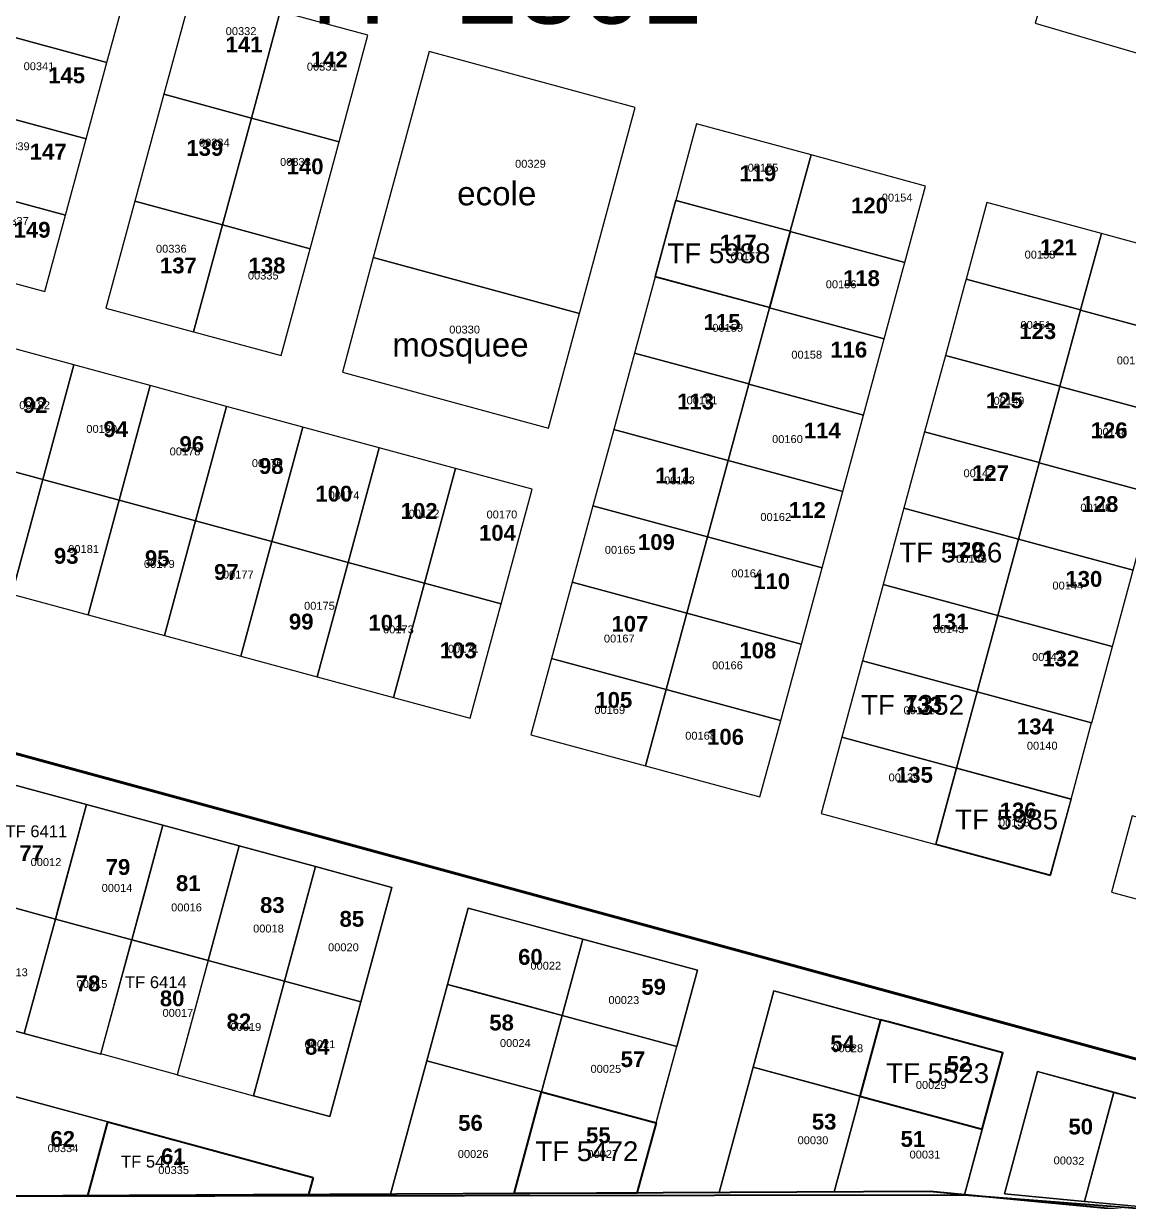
# Model space of a CAD drawing. Header units: metres. Extents: x 251686 to 255059, y 1627526 to 1631912.
# Drawn here: x 254072.4 to 254212, y 1630799.4 to 1630948.3 of the extents above; entities that cross this region are included whole.
import ezdxf
from ezdxf.enums import TextEntityAlignment as Align

# ---------------------------------------------------------------- set-up
doc = ezdxf.new("R2010")
doc.units = ezdxf.units.M
doc.header["$MEASUREMENT"] = 0
for name, color, linetype in [('limites_parcelles', 7, 'Continuous'), ('limites_sections', 7, 'Continuous'), ('limites_tf', 7, 'Continuous'), ('numero_lot', 7, 'Continuous'), ('numero_parcelle', 7, 'Continuous'), ('toponymie', 7, 'Continuous')]:
    doc.layers.add(name, color=color, linetype=linetype)
doc.layers.add('LimiteTF', color=4, linetype='Continuous', lineweight=13)
doc.layers.add('Numero_TF', color=7, linetype='Continuous', lineweight=0)
doc.styles.add('Style-Arial', font='arial.ttf')
doc.styles.add('style1', font='')
doc.styles.get('style1').set_extended_font_data('Times New Roman', bold=True)

# ---------------------------------------------------------------- blocks, each defined once
blk = doc.blocks.new('*U83')
at = {"layer": 'LimiteTF', "color": 5, "linetype": 'Continuous', "lineweight": 30}
for p, q in [((81.809994, -94.510004, 0.00005), (-40.170006, -95.130004, 0.00005)), ((130.099994, -99.110004, 0.00005), (81.809994, -94.510004, 0.00005))]:
    blk.add_line(p, q, dxfattribs=at)

msp = doc.modelspace()

# ---------------------------------------------------------------- linework, layer by layer
at = {"layer": 'limites_parcelles', "color": 7, "linetype": 'Continuous', "lineweight": 0, "ltscale": 10, "flags": 128}
for points in [[(254082.908627, 1630943.386241), (254082.909275, 1630943.386065), (254086.042059, 1630954.93222), (254071.563241, 1630958.8519), (254068.432552, 1630947.313469), (254082.908627, 1630943.386241)], [(254104.805141, 1630949.841407), (254104.806924, 1630949.847983), (254093.764095, 1630952.841724), (254090.106475, 1630939.361237), (254101.159585, 1630936.362629), (254104.805141, 1630949.841407)], [(254112.248758, 1630933.354236), (254115.896618, 1630946.841535), (254104.806924, 1630949.847983), (254104.805141, 1630949.841407), (254101.159585, 1630936.362629), (254112.248758, 1630933.354236)], [(254065.813959, 1630937.662408), (254080.290357, 1630933.735092), (254080.290682, 1630933.735004), (254082.909275, 1630943.386065), (254082.908627, 1630943.386241), (254068.432552, 1630947.313469), (254065.813959, 1630937.662408)], [(254077.672088, 1630924.083944), (254080.290682, 1630933.735004), (254080.290357, 1630933.735092), (254065.813959, 1630937.662408), (254063.195365, 1630928.011348), (254077.672088, 1630924.083944)], [(254171.891501, 1630931.691211), (254157.404704, 1630935.613051), (254154.791501, 1630925.951211), (254169.271501, 1630922.041211), (254169.272188, 1630922.041025), (254171.891501, 1630931.691211)], [(254169.267132, 1630922.022397), (254169.271501, 1630922.021211), (254183.751501, 1630918.111211), (254186.371501, 1630927.761211), (254180.378738, 1630929.383561), (254180.379784, 1630929.387416), (254171.891501, 1630931.691211), (254169.272188, 1630922.041025), (254169.267132, 1630922.022397)], [(254169.266461, 1630922.022574), (254169.271501, 1630922.041211), (254154.791501, 1630925.951211), (254154.588901, 1630925.202133), (254152.181501, 1630916.301211), (254166.661501, 1630912.391211), (254169.06386, 1630921.273494), (254169.266461, 1630922.022574)], [(254169.06386, 1630921.273494), (254166.661501, 1630912.391211), (254166.656444, 1630912.372584), (254166.661501, 1630912.371211), (254181.141501, 1630908.461211), (254183.54589, 1630917.351), (254183.751501, 1630918.111211), (254169.271501, 1630922.021211), (254169.267131, 1630922.022393), (254169.06386, 1630921.273494)], [(254205.955965, 1630912.080061), (254205.960334, 1630912.078875), (254220.440334, 1630908.168875), (254223.060334, 1630917.818875), (254208.580334, 1630921.748875), (254205.961021, 1630912.098688), (254205.955965, 1630912.080061)], [(254166.661501, 1630912.391211), (254152.181501, 1630916.301211), (254149.561501, 1630906.651211), (254164.041501, 1630902.741211), (254166.656444, 1630912.372584), (254166.661501, 1630912.391211)], [(254205.955294, 1630912.080238), (254205.960334, 1630912.098875), (254191.480334, 1630916.008875), (254191.277734, 1630915.259797), (254188.870334, 1630906.358875), (254203.350334, 1630902.448875), (254205.752693, 1630911.331158), (254205.955294, 1630912.080238)], [(254164.041501, 1630902.741211), (254164.036449, 1630902.722581), (254164.041501, 1630902.721211), (254178.521501, 1630898.811211), (254181.141501, 1630908.461211), (254166.661501, 1630912.371211), (254164.041501, 1630902.741211)], [(254205.752693, 1630911.331158), (254203.350334, 1630902.448875), (254203.350334, 1630902.428875), (254217.830334, 1630898.518875), (254220.440334, 1630908.168875), (254205.960334, 1630912.078875), (254205.955964, 1630912.080057), (254205.752693, 1630911.331158)], [(254164.041501, 1630902.741211), (254149.561501, 1630906.651211), (254146.951501, 1630897.001211), (254161.420581, 1630893.077816), (254161.421501, 1630893.081211), (254164.036449, 1630902.722581), (254164.041501, 1630902.741211)], [(254203.350334, 1630902.448875), (254188.870334, 1630906.358875), (254186.250334, 1630896.708875), (254200.730334, 1630892.798875), (254203.345277, 1630902.430248), (254203.350334, 1630902.448875)], [(254161.421501, 1630893.081211), (254161.420581, 1630893.077816), (254161.434158, 1630893.074135), (254175.901501, 1630889.151211), (254178.521501, 1630898.811211), (254164.041501, 1630902.721211), (254164.036449, 1630902.722581), (254161.421501, 1630893.081211)], [(254200.730334, 1630892.798875), (254200.730334, 1630892.778875), (254215.210334, 1630888.868875), (254217.830334, 1630898.518875), (254203.350334, 1630902.428875), (254200.730334, 1630892.798875)], [(254161.434158, 1630893.074135), (254161.420581, 1630893.077816), (254146.951501, 1630897.001211), (254144.331501, 1630887.341211), (254158.814158, 1630883.414135), (254161.434158, 1630893.074135)], [(254200.730334, 1630892.798875), (254186.250334, 1630896.708875), (254183.640334, 1630887.058875), (254198.110334, 1630883.138875), (254200.725282, 1630892.780245), (254200.730334, 1630892.798875)], [(254117.326408, 1630894.675456), (254113.410126, 1630880.195716), (254123.061278, 1630877.577446), (254126.975554, 1630892.04977), (254126.977565, 1630892.057184), (254117.326408, 1630894.675456)], [(254173.281501, 1630879.491211), (254173.288286, 1630879.489369), (254173.291501, 1630879.501211), (254175.901501, 1630889.151211), (254161.434158, 1630893.074135), (254158.814158, 1630883.414135), (254173.281501, 1630879.491211)], [(254132.712429, 1630874.959176), (254136.628711, 1630889.438916), (254126.977565, 1630892.057184), (254126.975554, 1630892.04977), (254123.061278, 1630877.577446), (254132.712429, 1630874.959176)], [(254198.110334, 1630883.138875), (254198.122991, 1630883.131799), (254212.590334, 1630879.208875), (254215.210334, 1630888.868875), (254200.730334, 1630892.778875), (254200.725282, 1630892.780245), (254198.110334, 1630883.138875)], [(254198.122991, 1630883.131799), (254198.109414, 1630883.13548), (254183.640334, 1630887.058875), (254181.020334, 1630877.398875), (254195.502991, 1630873.471799), (254198.122991, 1630883.131799)], [(254156.196684, 1630873.76345), (254170.661501, 1630869.841211), (254170.668299, 1630869.839372), (254170.671501, 1630869.851211), (254173.288286, 1630879.489369), (254173.281501, 1630879.491211), (254158.814158, 1630883.414135), (254156.196684, 1630873.76345)], [(254209.980334, 1630869.558875), (254212.590334, 1630879.208875), (254198.122991, 1630883.131799), (254195.502991, 1630873.471799), (254209.970334, 1630869.548875), (254209.977119, 1630869.547033), (254209.980334, 1630869.558875)], [(254119.144996, 1630863.097706), (254119.145001, 1630863.097704), (254128.796147, 1630860.479436), (254132.712429, 1630874.959176), (254123.061278, 1630877.577446), (254119.144996, 1630863.097706)], [(254153.579896, 1630864.11529), (254168.051501, 1630860.191211), (254168.05829, 1630860.18937), (254168.061501, 1630860.201211), (254170.668299, 1630869.839372), (254170.661501, 1630869.841211), (254156.196684, 1630873.76345), (254153.579896, 1630864.11529)], [(254192.885517, 1630863.821114), (254207.350334, 1630859.898875), (254207.357132, 1630859.897036), (254207.360334, 1630859.908875), (254209.977119, 1630869.547033), (254209.970334, 1630869.548875), (254195.502991, 1630873.471799), (254192.885517, 1630863.821114)], [(254150.961501, 1630854.461211), (254165.441501, 1630850.541211), (254168.05829, 1630860.18937), (254168.051501, 1630860.191211), (254153.579896, 1630864.11529), (254150.961501, 1630854.461211)], [(254204.750334, 1630850.258875), (254207.357132, 1630859.897036), (254207.350334, 1630859.898875), (254192.885517, 1630863.821114), (254190.268729, 1630854.172954), (254204.740334, 1630850.248875), (254204.747123, 1630850.247034), (254204.750334, 1630850.258875)], [(254187.650334, 1630844.518875), (254202.130334, 1630840.598875), (254204.747123, 1630850.247034), (254204.740334, 1630850.248875), (254190.268729, 1630854.172954), (254187.650334, 1630844.518875)], [(254114.999841, 1630824.632528), (254115.000327, 1630824.632396), (254118.928218, 1630839.108986), (254109.277157, 1630841.72758), (254105.349179, 1630827.250665), (254114.999841, 1630824.632528)], [(254062.817135, 1630823.248772), (254062.816695, 1630823.247151), (254072.467844, 1630820.628882), (254072.468195, 1630820.630179), (254076.395734, 1630835.105472), (254066.744585, 1630837.723742), (254062.817135, 1630823.248772)], [(254072.468195, 1630820.630179), (254072.467844, 1630820.628882), (254082.118992, 1630818.010613), (254082.119256, 1630818.011585), (254086.046882, 1630832.487203), (254076.395734, 1630835.105472), (254072.468195, 1630820.630179)], [(254091.770316, 1630815.392992), (254091.77014, 1630815.392343), (254101.421289, 1630812.774074), (254101.421377, 1630812.774398), (254105.349179, 1630827.250665), (254095.698031, 1630829.868934), (254091.770316, 1630815.392992)], [(254111.072437, 1630810.155805), (254115.000327, 1630824.632396), (254114.999841, 1630824.632528), (254105.349179, 1630827.250665), (254101.421377, 1630812.774398), (254101.421289, 1630812.774074), (254111.072437, 1630810.155805)], [(254123.344841, 1630817.198408), (254118.764841, 1630800.318408), (254134.334841, 1630800.398408), (254134.368191, 1630800.398515), (254134.368191, 1630800.398579), (254137.843358, 1630813.268389), (254123.344841, 1630817.198408)], [(254177.835184, 1630811.83087), (254178.074841, 1630812.718408), (254164.564841, 1630816.378408), (254160.274841, 1630800.528408), (254174.804841, 1630800.608408), (254177.835184, 1630811.83087)], [(254134.368191, 1630800.398579), (254134.368191, 1630800.398515), (254149.894841, 1630800.448408), (254152.304841, 1630809.348408), (254137.843358, 1630813.268389), (254134.368191, 1630800.398579)], [(254178.074841, 1630812.718408), (254177.835184, 1630811.83087), (254174.804841, 1630800.608408), (254186.894841, 1630800.668408), (254191.275103, 1630800.251154), (254191.275572, 1630800.251109), (254193.514841, 1630808.528408), (254178.074841, 1630812.718408)], [(254206.440762, 1630799.417849), (254211.950687, 1630798.890496), (254218.561044, 1630798.260808), (254218.561551, 1630798.26076), (254221.760762, 1630810.067849), (254210.180762, 1630813.207849), (254206.440762, 1630799.417849)]]:
    msp.add_lwpolyline(points, close=True, dxfattribs=at)
at = {"layer": 'limites_parcelles', "lineweight": 0, "flags": 128}
for points in [[(254076.832794, 1630836.721511), (254076.395324, 1630835.109829), (254066.744445, 1630837.729087), (254067.543417, 1630840.672579), (254070.673818, 1630852.205276), (254080.324697, 1630849.586018), (254076.832794, 1630836.721511)], [(254080.324697, 1630849.586018), (254089.975578, 1630846.966759), (254087.552465, 1630838.039776), (254086.046205, 1630832.490572), (254076.395324, 1630835.109829), (254076.832794, 1630836.721511), (254076.832794, 1630836.721511), (254080.324697, 1630849.586018)], [(254089.975578, 1630846.966759), (254099.626458, 1630844.347501), (254096.967582, 1630834.551948), (254096.967582, 1630834.551948), (254095.697085, 1630829.871314), (254095.697085, 1630829.871314), (254086.046205, 1630832.490572), (254086.046205, 1630832.490572), (254087.552465, 1630838.039776), (254089.975578, 1630846.966759)], [(254099.626458, 1630844.347501), (254109.277339, 1630841.728244), (254106.828029, 1630832.704753), (254105.347965, 1630827.252055), (254095.697085, 1630829.871314), (254096.967582, 1630834.551948), (254096.967582, 1630834.551948), (254099.626458, 1630844.347501)], [(254106.828029, 1630832.704753), (254109.277339, 1630841.728244), (254118.928218, 1630839.108986), (254114.998845, 1630824.632797), (254114.998359, 1630824.632929), (254105.347965, 1630827.252055), (254105.347965, 1630827.252055), (254106.828029, 1630832.704753)], [(254062.815072, 1630823.252899), (254066.744445, 1630837.729087), (254066.744445, 1630837.729087), (254076.395324, 1630835.109829), (254072.465951, 1630820.633641), (254062.815072, 1630823.252899)], [(254143.054172, 1630832.565935), (254140.448289, 1630822.919327), (254140.448289, 1630822.919327), (254135.86368, 1630824.16185), (254128.559574, 1630826.141411), (254128.559574, 1630826.141411), (254125.953586, 1630826.847687), (254127.974128, 1630834.315237), (254128.574575, 1630836.497418), (254134.210855, 1630834.967062), (254143.054172, 1630832.565935)], [(254154.913903, 1630818.99885), (254140.448289, 1630822.919327), (254140.448289, 1630822.919327), (254143.054172, 1630832.565935), (254157.53377, 1630828.644452), (254154.913903, 1630818.99885)], [(254105.347965, 1630827.252055), (254114.998359, 1630824.632929), (254114.998845, 1630824.632797), (254111.069472, 1630810.156609), (254101.418591, 1630812.775868), (254101.418679, 1630812.776192), (254105.347965, 1630827.252055)], [(254135.86368, 1630824.16185), (254140.448289, 1630822.919327), (254140.448289, 1630822.919327), (254137.84127, 1630813.268518), (254137.84127, 1630813.268518), (254123.342598, 1630817.197954), (254125.953586, 1630826.847687), (254128.559574, 1630826.141411), (254128.559574, 1630826.141411), (254135.86368, 1630824.16185)], [(254180.680491, 1630822.368098), (254178.072138, 1630812.712347), (254176.740188, 1630813.073333), (254164.562513, 1630816.373731), (254167.170212, 1630826.027062), (254178.605252, 1630822.930131), (254178.605252, 1630822.930131), (254180.680491, 1630822.368098)], [(254153.046168, 1630812.096061), (254154.912782, 1630818.99472), (254154.913903, 1630818.99885), (254140.448289, 1630822.919327), (254140.448289, 1630822.919327), (254137.84127, 1630813.268518), (254146.656603, 1630810.879383), (254146.656603, 1630810.879383), (254152.302911, 1630809.349118), (254152.302911, 1630809.349118), (254153.046168, 1630812.096061)], [(254123.342598, 1630817.197954), (254137.84127, 1630813.268518), (254137.84127, 1630813.268518), (254134.364225, 1630800.396997), (254134.364225, 1630800.396932), (254134.330876, 1630800.396829), (254118.760868, 1630800.318424), (254123.342598, 1630817.197954)], [(254178.072138, 1630812.712347), (254177.83239, 1630811.824834), (254177.83239, 1630811.824834), (254174.800898, 1630800.602682), (254160.270889, 1630800.524171), (254164.562513, 1630816.373731), (254176.740188, 1630813.073333), (254178.072138, 1630812.712347)], [(254210.177948, 1630813.197466), (254206.436718, 1630799.407833), (254206.436535, 1630799.40785), (254196.336531, 1630800.368509), (254200.528216, 1630815.818455), (254210.177948, 1630813.197466)], [(254178.072138, 1630812.712347), (254193.513516, 1630808.527419), (254193.513516, 1630808.527419), (254193.511709, 1630808.520765), (254191.270861, 1630800.240995), (254186.890904, 1630800.661444), (254174.800898, 1630800.602682), (254177.83239, 1630811.824834), (254178.072138, 1630812.712347)], [(254211.946405, 1630798.879933), (254206.436718, 1630799.407833), (254210.177948, 1630813.197466), (254221.757626, 1630810.05628), (254218.554436, 1630798.249783), (254218.554436, 1630798.249783), (254211.946405, 1630798.879933)]]:
    msp.add_lwpolyline(points, close=True, dxfattribs=at)
msp.add_lwpolyline([(254086.046205, 1630832.490572), (254082.116832, 1630818.014383), (254072.465951, 1630820.633641), (254076.395324, 1630835.109829), (254086.046205, 1630832.490572)], dxfattribs=at)
at = {"layer": 'limites_parcelles', "color": 7, "linetype": 'Continuous', "lineweight": 0, "ltscale": 39.37}
msp.add_3dface([(254203.030004, 1630957.954635), (254200.200119, 1630948.364105), (254214.590912, 1630944.11917), (254217.417531, 1630953.715692)], dxfattribs=at)
at = {"layer": 'limites_parcelles', "color": 7, "linetype": 'Continuous', "lineweight": 0}
msp.add_3dface([(254203.030004, 1630957.954635), (254200.200119, 1630948.364105), (254214.590912, 1630944.11917), (254217.417531, 1630953.715692)], dxfattribs=at)
at = {"layer": 'limites_parcelles', "color": 7, "linetype": 'Continuous', "lineweight": 0, "ltscale": 10}
for points in [[(254149.682668, 1630937.703547), (254123.620799, 1630944.75897), (254116.575568, 1630918.710513), (254142.633677, 1630911.641184)], [(254097.504389, 1630922.848205), (254101.159585, 1630936.362629), (254090.106475, 1630939.361237), (254086.440444, 1630925.849753)], [(254097.504389, 1630922.848205), (254108.593562, 1630919.839813), (254112.248758, 1630933.354236), (254101.159585, 1630936.362629)], [(254075.053495, 1630914.432883), (254077.672088, 1630924.083944), (254063.195365, 1630928.011348), (254060.576772, 1630918.360287)], [(254097.504389, 1630922.848205), (254086.440444, 1630925.849753), (254082.774343, 1630912.338009), (254093.849157, 1630909.333651)], [(254208.580334, 1630921.748875), (254194.093537, 1630925.670715), (254191.480334, 1630916.008875), (254205.960334, 1630912.098875)], [(254093.849157, 1630909.333651), (254104.938365, 1630906.325389), (254108.593562, 1630919.839813), (254097.504389, 1630922.848205)], [(254112.659286, 1630904.230773), (254138.717395, 1630897.161444), (254142.633677, 1630911.641184), (254116.575568, 1630918.710513)], [(254069.070652, 1630907.766806), (254065.15437, 1630893.287066), (254074.805521, 1630890.668796), (254078.721803, 1630905.148536)], [(254078.721803, 1630905.148536), (254074.805521, 1630890.668796), (254084.456673, 1630888.050526), (254088.372955, 1630902.530266)], [(254088.372955, 1630902.530266), (254084.456673, 1630888.050526), (254094.107824, 1630885.432256), (254098.024106, 1630899.911996)], [(254098.024106, 1630899.911996), (254094.107824, 1630885.432256), (254103.758975, 1630882.813986), (254107.675257, 1630897.293726)], [(254107.675257, 1630897.293726), (254103.758975, 1630882.813986), (254113.410126, 1630880.195716), (254117.326408, 1630894.675456)], [(254061.238088, 1630878.807326), (254070.889239, 1630876.189056), (254074.805521, 1630890.668796), (254065.15437, 1630893.287066)], [(254070.889239, 1630876.189056), (254080.540391, 1630873.570786), (254084.456673, 1630888.050526), (254074.805521, 1630890.668796)], [(254080.540391, 1630873.570786), (254090.191542, 1630870.952516), (254094.107824, 1630885.432256), (254084.456673, 1630888.050526)], [(254158.814158, 1630883.414135), (254144.331501, 1630887.341211), (254141.711501, 1630877.691211), (254156.196684, 1630873.76345)], [(254090.191542, 1630870.952516), (254099.842693, 1630868.334246), (254103.758975, 1630882.813986), (254094.107824, 1630885.432256)], [(254099.842693, 1630868.334246), (254109.493844, 1630865.715976), (254113.410126, 1630880.195716), (254103.758975, 1630882.813986)], [(254123.061278, 1630877.577446), (254113.410126, 1630880.195716), (254109.493844, 1630865.715976), (254119.144996, 1630863.097706)], [(254156.196684, 1630873.76345), (254141.711501, 1630877.691211), (254139.101501, 1630868.041211), (254153.579896, 1630864.11529)], [(254181.020334, 1630877.398875), (254178.400334, 1630867.748875), (254192.885517, 1630863.821114), (254195.502991, 1630873.471799)], [(254153.579896, 1630864.11529), (254139.101501, 1630868.041211), (254136.481501, 1630858.391211), (254150.961501, 1630854.461211)], [(254192.885517, 1630863.821114), (254178.400334, 1630867.748875), (254175.790334, 1630858.098875), (254190.268729, 1630854.172954)], [(254175.790334, 1630858.098875), (254173.170334, 1630848.448875), (254187.650334, 1630844.518875), (254190.268729, 1630854.172954)], [(254070.672915, 1630852.201954), (254066.744585, 1630837.723742), (254076.395734, 1630835.105472), (254080.323976, 1630849.58336)], [(254080.323976, 1630849.58336), (254076.395734, 1630835.105472), (254086.046882, 1630832.487203), (254089.975036, 1630846.964767)], [(254089.975036, 1630846.964767), (254086.046882, 1630832.487203), (254095.698031, 1630829.868934), (254099.626097, 1630844.346173)], [(254226.957562, 1630844.230618), (254212.479167, 1630848.156539), (254209.859167, 1630838.506539), (254224.339167, 1630834.576539)], [(254099.626097, 1630844.346173), (254095.698031, 1630829.868934), (254105.349179, 1630827.250665), (254109.277157, 1630841.72758)], [(254143.054841, 1630832.568408), (254128.565525, 1630836.500936), (254125.954841, 1630826.848408), (254140.449388, 1630822.919465)], [(254154.914841, 1630818.998408), (254157.534841, 1630828.648408), (254143.054841, 1630832.568408), (254140.449388, 1630822.919465)], [(254140.449388, 1630822.919465), (254125.954841, 1630826.848408), (254123.344841, 1630817.198408), (254137.843358, 1630813.268389)], [(254180.682205, 1630822.374425), (254167.171552, 1630826.032005), (254164.564841, 1630816.378408), (254178.074841, 1630812.718408)], [(254152.304841, 1630809.348408), (254154.914841, 1630818.998408), (254140.449388, 1630822.919465), (254137.843358, 1630813.268389)], [(254210.180762, 1630813.207849), (254200.530762, 1630815.827849), (254196.340762, 1630800.377849), (254206.440762, 1630799.417849)], [(254083.014841, 1630809.478408), (254068.534841, 1630813.398408), (254064.914841, 1630800.048408), (254080.474841, 1630800.128408)], [(254080.474841, 1630800.128408), (254108.374841, 1630800.268408), (254108.964841, 1630802.438408), (254083.014841, 1630809.478408)]]:
    msp.add_3dface(points, dxfattribs=at)
at = {"layer": 'limites_parcelles', "lineweight": 0}
msp.add_3dface([(254083.011807, 1630809.482086), (254080.4755, 1630800.13237), (254064.910841, 1630800.053941), (254068.532208, 1630813.40357)], dxfattribs=at)
at = {"layer": 'limites_sections', "color": 112, "linetype": 'Continuous', "lineweight": 40, "flags": 128}
for points in [[(253674.590697, 1631377.408104), (253696.537777, 1631631.552986), (253757.0504, 1631605.0124), (254274.3391, 1631378.1314), (254391.230087, 1631349.844634), (254373.700701, 1631270.312536), (254242.098307, 1630809.467069), (253976.914647, 1630881.792805), (253928.216166, 1630961.492497), (253736.80282, 1630938.191521), (253609.69659, 1630931.397239), (253609.133378, 1630987.020807), (253623.83294, 1631051.575567), (253646.244957, 1631234.319701), (253674.590697, 1631377.408104)], [(254450.84006, 1630759.175246), (254395.3871, 1630569.1026), (254353.2541, 1630409.5098), (254348.492261, 1630392.388149), (254237.72828, 1630442.844843), (254040.038076, 1630496.898217), (253942.172035, 1630521.14592), (253859.148201, 1630539.484772), (253853.186893, 1630453.726815), (253808.243015, 1630442.914881), (253793.178897, 1630438.29059), (253774.754402, 1630423.155021), (253711.134092, 1630399.982213), (253678.015836, 1630518.052824), (253627.848348, 1630688.389303), (253621.624412, 1630712.828844), (253610.975151, 1630786.918169), (253609.69659, 1630931.397239), (253737.566314, 1630938.284849), (253928.216166, 1630961.492497), (253976.914647, 1630881.792805), (254242.098307, 1630809.467069), (254450.84006, 1630759.175246)]]:
    msp.add_lwpolyline(points, close=True, dxfattribs=at)
at = {"layer": 'limites_tf', "color": 5, "linetype": 'Continuous', "lineweight": 13}
for p, q in [((254152.208505, 1630916.339808), (254154.818505, 1630925.989808)), ((254154.818505, 1630925.989808), (254169.298505, 1630922.079808)), ((254169.298505, 1630922.079808), (254166.688505, 1630912.429808)), ((254166.688505, 1630912.429808), (254152.208505, 1630916.339808)), ((254187.668505, 1630844.559808), (254190.288505, 1630854.229808)), ((254190.288505, 1630854.229808), (254204.768505, 1630850.299808)), ((254204.768505, 1630850.299808), (254202.148505, 1630840.639808)), ((254202.148505, 1630840.639808), (254187.668505, 1630844.559808)), ((254082.124179, 1630818.051677), (254086.054179, 1630832.531677)), ((254086.054179, 1630832.531677), (254095.704179, 1630829.911677)), ((254095.704179, 1630829.911677), (254091.784179, 1630815.431677)), ((254091.784179, 1630815.431677), (254082.124179, 1630818.051677))]:
    msp.add_line(p, q, dxfattribs=at)
at = {"layer": 'limites_tf', "color": 5, "linetype": 'Continuous', "lineweight": 30, "ltscale": 10, "flags": 128}
msp.add_lwpolyline([(254193.514841, 1630808.528408), (254196.134841, 1630818.178408), (254181.664841, 1630822.108408), (254180.682205, 1630822.374425), (254178.074841, 1630812.718408), (254193.514841, 1630808.528408)], close=True, dxfattribs=at)
at = {"layer": 'limites_tf', "color": 5, "lineweight": 30, "flags": 128}
msp.add_lwpolyline([(254134.364225, 1630800.396997), (254137.84127, 1630813.268518), (254137.84127, 1630813.268518), (254146.656603, 1630810.879383), (254152.302911, 1630809.349118), (254152.302911, 1630809.349118), (254152.301793, 1630809.344987), (254149.890881, 1630800.445234), (254134.364225, 1630800.396932), (254134.364225, 1630800.396997)], close=True, dxfattribs=at)
at = {"layer": 'limites_tf', "color": 5, "linetype": 'Continuous', "lineweight": 30, "flags": 128}
msp.add_lwpolyline([(254036.979216, 1630788.651819), (254064.910841, 1630800.053941), (254191.270861, 1630800.240995), (254225.082048, 1630797.627302)], dxfattribs=at)
at = {"layer": 'limites_tf', "color": 5, "lineweight": 30}
msp.add_3dface([(254108.961085, 1630802.439428), (254108.370863, 1630800.269488), (254080.475598, 1630800.132731), (254083.011807, 1630809.482086)], dxfattribs=at)

# ---------------------------------------------------------------- block references
at = {"layer": 'limites_tf', "color": 5, "linetype": 'Continuous', "lineweight": 30}
msp.add_blockref('*U83', (254105.14311, 1630895.172521, -0.00005), dxfattribs=at)

# ---------------------------------------------------------------- texts
at = {"layer": 'numero_lot', "color": 7, "linetype": 'Continuous', "lineweight": 0, "char_height": 2, "attachment_point": 7, "line_spacing_factor": 0.72, "style": 'style1'}
for s, insert in [('\\fArial|b1|i0|c00|p39;141', (254097.902919, 1630944.659627)), ('\\fArial|b1|i0|c00|p39;142', (254108.676016, 1630942.765911)), ('\\fArial|b1|i0|c00|p39;145', (254075.483232, 1630940.726525)), ('\\fArial|b1|i0|c00|p39;139', (254092.953118, 1630931.549285)), ('\\fArial|b1|i0|c00|p39;147', (254073.153914, 1630931.112274)), ('\\fArial|b1|i0|c00|p39;140', (254105.618786, 1630929.218558)), ('\\fArial|b1|i0|c00|p39;119', (254162.832662, 1630928.344535)), ('\\fArial|b1|i0|c00|p39;120', (254176.954153, 1630924.265762)), ('\\fArial|b1|i0|c00|p39;149', (254071.115761, 1630921.206682)), ('\\fArial|b1|i0|c00|p39;117', (254160.357761, 1630919.604307)), ('\\fArial|b1|i0|c00|p39;121', (254200.829664, 1630919.021625)), ('\\fArial|b1|i0|c00|p39;137', (254089.604723, 1630916.690898)), ('\\fArial|b1|i0|c00|p39;138', (254100.814567, 1630916.690898)), ('\\fArial|b1|i0|c00|p39;118', (254175.935076, 1630915.088523)), ('\\fArial|b1|i0|c00|p39;115', (254158.319608, 1630909.553045)), ('\\fArial|b1|i0|c00|p39;123', (254198.209181, 1630908.387681)), ('\\fArial|b1|i0|c00|p39;116', (254174.33367, 1630906.056954)), ('\\fArial|b1|i0|c00|p39;92', (254072.28042, 1630899.064772)), ('\\fArial|b1|i0|c00|p39;113', (254154.971213, 1630899.501783)), ('\\fArial|b1|i0|c00|p39;125', (254193.987292, 1630899.647454)), ('\\fArial|b1|i0|c00|p39;94', (254082.471187, 1630896.005692)), ('\\fArial|b1|i0|c00|p39;114', (254170.985275, 1630895.860021)), ('\\fArial|b1|i0|c00|p39;126', (254207.235289, 1630895.860021)), ('\\fArial|b1|i0|c00|p39;96', (254092.079624, 1630894.111976)), ('\\fArial|b1|i0|c00|p39;98', (254102.124808, 1630891.344237)), ('\\fArial|b1|i0|c00|p39;111', (254152.205148, 1630890.178873)), ('\\fArial|b1|i0|c00|p39;127', (254192.240303, 1630890.470214)), ('\\fArial|b1|i0|c00|p39;100', (254109.258345, 1630887.848146)), ('\\fArial|b1|i0|c00|p39;128', (254206.07063, 1630886.537112)), ('\\fArial|b1|i0|c00|p39;102', (254120.031441, 1630885.663089)), ('\\fArial|b1|i0|c00|p39;112', (254169.092704, 1630885.808759)), ('\\fArial|b1|i0|c00|p39;104', (254129.931044, 1630882.89535)), ('\\fArial|b1|i0|c00|p39;109', (254150.021412, 1630881.729986)), ('\\fArial|b1|i0|c00|p39;129', (254189.037491, 1630880.710293)), ('\\fArial|b1|i0|c00|p39;93', (254076.211144, 1630879.981941)), ('\\fArial|b1|i0|c00|p39;95', (254087.712153, 1630879.6906)), ('\\fArial|b1|i0|c00|p39;97', (254096.447095, 1630877.942554)), ('\\fArial|b1|i0|c00|p39;110', (254164.579651, 1630876.777191)), ('\\fArial|b1|i0|c00|p39;130', (254204.032476, 1630877.068532)), ('\\fArial|b1|i0|c00|p39;99', (254105.90995, 1630871.678724)), ('\\fArial|b1|i0|c00|p39;131', (254187.14492, 1630871.678724)), ('\\fArial|b1|i0|c00|p39;101', (254115.955135, 1630871.533054)), ('\\fArial|b1|i0|c00|p39;107', (254146.673018, 1630871.387383)), ('\\fArial|b1|i0|c00|p39;103', (254124.981242, 1630868.036963)), ('\\fArial|b1|i0|c00|p39;108', (254162.832662, 1630868.036963)), ('\\fArial|b1|i0|c00|p39;132', (254201.120829, 1630867.017269)), ('\\fArial|b1|i0|c00|p39;105', (254144.634864, 1630861.773133)), ('\\fArial|b1|i0|c00|p39;133', (254183.796525, 1630861.190451)), ('\\fArial|b1|i0|c00|p39;134', (254197.918016, 1630858.422712)), ('\\fArial|b1|i0|c00|p39;106', (254158.756355, 1630857.111678)), ('\\fArial|b1|i0|c00|p39;135', (254182.631866, 1630852.304552)), ('\\fArial|b1|i0|c00|p39;136', (254195.73428, 1630847.788768)), ('\\fArial|b1|i0|c00|p39;77', (254071.834688, 1630842.436127)), ('\\fArial|b1|i0|c00|p39;79', (254082.753366, 1630840.654546)), ('\\fArial|b1|i0|c00|p39;81', (254091.633892, 1630838.615159)), ('\\fArial|b1|i0|c00|p39;83', (254102.261406, 1630835.847421)), ('\\fArial|b1|i0|c00|p39;85', (254112.30659, 1630834.099375)), ('\\fArial|b1|i0|c00|p39;60', (254134.871859, 1630829.29225)), ('\\fArial|b1|i0|c00|p39;78', (254078.968224, 1630825.941829)), ('\\fArial|b1|i0|c00|p39;59', (254150.449174, 1630825.504818)), ('\\fArial|b1|i0|c00|p39;80', (254089.595738, 1630824.048113)), ('\\fArial|b1|i0|c00|p39;82', (254098.039517, 1630821.134704)), ('\\fArial|b1|i0|c00|p39;58', (254131.2323, 1630820.989033)), ('\\fArial|b1|i0|c00|p39;54', (254174.324685, 1630818.366965)), ('\\fArial|b1|i0|c00|p39;84', (254107.939119, 1630817.929953)), ('\\fArial|b1|i0|c00|p39;57', (254147.828692, 1630816.361114)), ('\\fArial|b1|i0|c00|p39;52', (254189.028506, 1630815.744896)), ('\\fArial|b1|i0|c00|p39;56', (254127.301576, 1630808.315703)), ('\\fArial|b1|i0|c00|p39;53', (254171.995367, 1630808.461373)), ('\\fArial|b1|i0|c00|p39;50', (254204.421344, 1630807.845757)), ('\\fArial|b1|i0|c00|p39;62', (254075.765412, 1630806.276316)), ('\\fArial|b1|i0|c00|p39;55', (254143.46122, 1630806.746864)), ('\\fArial|b1|i0|c00|p39;51', (254183.205211, 1630806.276316)), ('\\fArial|b1|i0|c00|p39;61', (254089.741321, 1630804.091259))]:
    msp.add_mtext(s, dxfattribs=dict(at, insert=insert))
at = {"layer": 'numero_parcelle', "color": 5, "lineweight": 0, "style": 'Style-Arial'}
for s, rotation, p in [('00332', 0.13636, (254097.917433, 1630947.84183, -256204.484375)), ('00341', 0.13636, (254072.379166, 1630943.405321, -256204.484375)), ('00331', 0.13636, (254108.174969, 1630943.353772, -256204.484375)), ('00339', 0.13636, (254069.260897, 1630933.279026, -256204.484375)), ('00334', 0.13636, (254094.535353, 1630933.749402, -256204.484375)), ('00333', 0.13636, (254104.788008, 1630931.312455, -256204.484375)), ('00329', 0.13636, (254134.487374, 1630931.075469, -256204.484375)), ('00155', 0.13636, (254163.882039, 1630930.586186)), ('00154', 0.13636, (254180.832522, 1630926.797764)), ('00337', 0.13636, (254069.146728, 1630923.843587, -256204.484375)), ('00336', 0.13636, (254089.102288, 1630920.3358, -256204.484375)), ('00157', 0.13636, (254161.722742, 1630919.36824)), ('00153', 0.13636, (254198.884133, 1630919.593424)), ('00335', 0.13636, (254100.72346, 1630916.944919, -256204.484375)), ('00156', 0.13636, (254173.754111, 1630915.841594)), ('00330', 0.13636, (254126.168988, 1630910.117123, -256204.484375)), ('00159', 0.13636, (254159.421613, 1630910.337822)), ('00151', 0.13636, (254198.358791, 1630910.703973)), ('00158', 0.13636, (254169.403298, 1630906.943039)), ('00150', 0.13636, (254210.529062, 1630906.220466)), ('00182', 0.13636, (254071.828838, 1630900.549665, -256204.484375)), ('00161', 0.13636, (254156.164442, 1630901.168386)), ('00149', 0.13636, (254194.965972, 1630901.12399)), ('00180', 0.13636, (254080.306683, 1630897.561528, -256204.484375)), ('00160', 0.13636, (254166.96945, 1630896.271406)), ('00148', 0.13636, (254207.954686, 1630897.189397)), ('00178', 0.13636, (254090.833562, 1630894.715008, -256204.484375)), ('00176', 0.13636, (254101.220562, 1630893.235572, -256204.484375)), ('00147', 0.13636, (254191.162305, 1630891.953254)), ('00163', 0.13636, (254153.319421, 1630891.042741)), ('00174', 0.13636, (254110.930627, 1630889.156435, -256204.484375)), ('00146', 0.13636, (254205.928107, 1630887.612666)), ('00172', 0.13636, (254121.046332, 1630886.855903, -256204.484375)), ('00170', 0.13636, (254130.883583, 1630886.742574, -256204.484375)), ('00162', 0.13636, (254165.490018, 1630886.422494)), ('00181', 0.13636, (254078.020199, 1630882.377774, -256204.484375)), ('00165', 0.13636, (254145.825931, 1630882.273448)), ('00145', 0.13636, (254190.231647, 1630881.148457)), ('00179', 0.13636, (254087.588432, 1630880.486164, -256204.484375)), ('00177', 0.13636, (254097.565235, 1630879.142493, -256204.484375)), ('00164', 0.13636, (254161.818094, 1630879.303194)), ('00144', 0.13636, (254202.399315, 1630877.758877)), ('00175', 0.13636, (254107.82147, 1630875.201398, -256204.484375)), ('00173', 0.13636, (254117.802178, 1630872.216837, -256204.484375)), ('00143', 0.13636, (254187.383697, 1630872.253478)), ('00167', 0.13636, (254145.715993, 1630871.06038)), ('00171', 0.13636, (254126.005474, 1630869.775012, -256204.484375)), ('00142', 0.13636, (254199.824938, 1630868.727808)), ('00166', 0.13636, (254159.386524, 1630867.674376)), ('00169', 0.13636, (254144.507856, 1630862.032562)), ('00141', 0.13636, (254183.582634, 1630861.988816)), ('00168', 0.13636, (254155.992079, 1630858.778097)), ('00140', 0.13636, (254199.168504, 1630857.513439)), ('00139', 0.13636, (254181.690075, 1630853.506336)), ('00138', 0.13636, (254195.639387, 1630847.79639)), ('00012', 359.99413, (254073.262742, 1630842.803072)), ('00014', 359.99413, (254082.241178, 1630839.543331)), ('00016', 359.99413, (254091.022359, 1630837.073628)), ('00018', 359.99413, (254101.382205, 1630834.406258)), ('00020', 359.99413, (254110.854071, 1630832.035236)), ('00022', 359.99413, (254136.427293, 1630829.705768)), ('00013', 359.99413, (254069.0186, 1630828.879453)), ('00015', 359.99413, (254079.082564, 1630827.397139)), ('00023', 359.99413, (254146.293628, 1630825.359662)), ('00017', 359.99413, (254089.935647, 1630823.742197)), ('00019', 359.99413, (254098.519564, 1630821.963779)), ('00021', 359.99413, (254107.892783, 1630819.790271)), ('00024', 359.99413, (254132.578248, 1630819.929698)), ('00028', 359.99413, (254174.593705, 1630819.266532)), ('00025', 359.99413, (254144.023379, 1630816.669704)), ('00029', 359.99413, (254185.13659, 1630814.638207)), ('00030', 359.99413, (254170.194749, 1630807.642442)), ('00334', 359.99413, (254075.41266, 1630806.645219)), ('00026', 359.99413, (254127.24875, 1630805.907437)), ('00027', 359.99413, (254143.627605, 1630805.905759)), ('00031', 359.99413, (254184.346346, 1630805.835238)), ('00335', 359.99413, (254089.398538, 1630803.878726)), ('00032', 358.71223, (254202.562128, 1630805.110904))]:
    msp.add_text(s, height=1, rotation=rotation, dxfattribs=at).set_placement(p, align=Align.TOP_LEFT)
at = {"layer": 'numero_tf', "color": 4, "linetype": 'Continuous', "lineweight": 0, "style": 'Style-Arial'}
for s, height, p in [('TF 2361', 10, (254106.161107, 1630958.294318)), ('TF 5988', 2.5, (254153.750312, 1630920.509181)), ('TF 5988', 2.5, (254153.750312, 1630920.509181)), ('TF 5766', 2.5, (254183.049379, 1630882.692376)), ('TF 5766', 2.5, (254183.049379, 1630882.692376)), ('TF 7352', 2.5, (254178.220767, 1630863.421633)), ('TF 5985', 2.5, (254190.106933, 1630848.947177)), ('TF 5985', 2.5, (254190.106933, 1630848.947177)), ('TF 6411', 1.5, (254070.086441, 1630846.950648)), ('TF 6414', 1.5, (254085.191777, 1630827.875726)), ('TF 5523', 2.5, (254181.392483, 1630816.870973)), ('TF 5523', 2.5, (254181.392483, 1630816.870973)), ('TF 5472', 2.5, (254137.053107, 1630807.005725)), ('TF 5472', 2.5, (254137.053107, 1630807.005725)), ('TF 5474', 1.5, (254084.689409, 1630805.191005))]:
    msp.add_text(s, height=height, dxfattribs=at).set_placement(p, align=Align.TOP_LEFT)
at = {"layer": 'toponymie', "color": 7, "linetype": 'Continuous', "lineweight": 13, "style": 'Style-Arial'}
for s, p in [('ecole', (254132.173739, 1630926.82782)), ('mosquee', (254127.587894, 1630907.708571))]:
    msp.add_text(s, height=3, dxfattribs=at).set_placement(p, align=Align.MIDDLE_CENTER)

doc.saveas('drawing.dxf')
